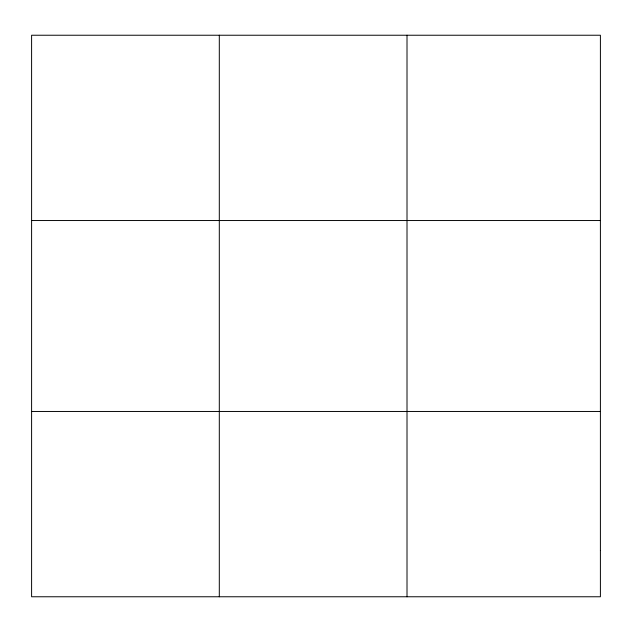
<?xml version="1.0" encoding="UTF-8"?>
<svg xmlns="http://www.w3.org/2000/svg" width="632" height="632" viewBox="0 0 632 632"><rect width="100%" height="100%" fill="white"/><g stroke="black" fill="none" stroke-linecap="round" stroke-linejoin="round"><path stroke-width="0.95" d="M219.304 35.234L219.304 596.766M407.008 35.234L407.008 596.766M31.6 220.536L600.4 220.536M31.6 411.464L600.4 411.464M600.4 550.44L600.4 596.766L31.6 596.766L31.6 35.234L600.4 35.234L600.4 550.44"/></g></svg>
